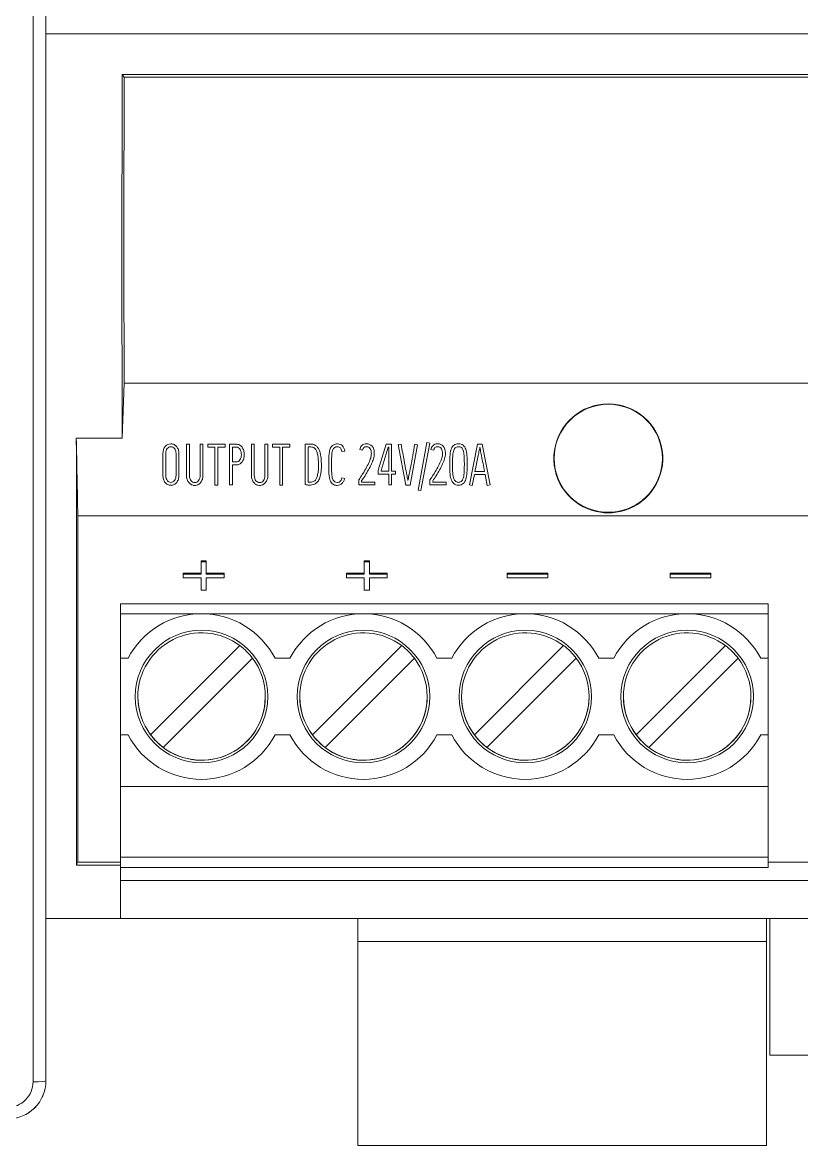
# Model space of a CAD drawing. Header units: millimetres. Extents: x 41350 to 54029, y 25852 to 34717.
# Drawn here: x 47003.48 to 47034.04, y 33663.13 to 33707.18 of the extents above; entities that cross this region are included whole.
import ezdxf

# ---------------------------------------------------------------- set-up
doc = ezdxf.new("R2010")
doc.units = ezdxf.units.MM
doc.set_wipeout_variables(frame=1)
for name, color, linetype, lineweight in [('000-PI-Oprema', 30, 'Continuous', 5), ('000-SI-Oprema', 30, 'Continuous', 5), ('SI-ORMAR-Oprema', 30, 'Continuous', 5)]:
    doc.layers.add(name, color=color, linetype=linetype, lineweight=lineweight)

# ---------------------------------------------------------------- blocks, each defined once
blk = doc.blocks.new('sie_red1200')
blk.add_wipeout([(79772.309, 29415.963), (79772.309, 29280.971), (79817.309, 29280.971), (79817.301, 29415.963)]).dxf.layer = 'SI-ORMAR-Oprema'
at = {"layer": 'SI-ORMAR-Oprema'}
for p, q in [((79816.809, 29282.422), (79816.809, 29414.504)), ((79817.309, 29414.463), (79817.309, 29282.463)), ((79817.509, 29296.463), (79817.309, 29296.463)), ((79817.509, 29291.463), (79817.509, 29296.463)), ((79817.509, 29291.463), (79817.309, 29291.463))]:
    blk.add_line(p, q, dxfattribs=at)
for centre, radius, start, end in [((79815.809, 29282.463), 1.5, 270, 0), ((79815.808, 29282.421), 1, 270.0173, 0.0185), ((79815.809, 29282.463), 1.5, 334.0528, 345.646), ((79815.809, 29282.463), 1.5, 311.9096, 319.1703), ((79815.809, 29282.463), 1.5, 300.6998, 305.7744)]:
    blk.add_arc(centre, radius, start, end, dxfattribs=at)
blk.add_ellipse((79816.809, 29282.463), major_axis=(0.5, 0), ratio=0.082552, start_param=4.712389, end_param=6.283185, dxfattribs=at)
blk = doc.blocks.new('SITOP PSU8200')
at = {"layer": '000-PI-Oprema'}
for p, q in [((28.27, -0.9), (12.24, -0.9)), ((12.24, -8.9), (12.24, -0.9)), ((28.27, -0.9), (28.27, -8.9)), ((28.4, -5.35), (77.6, -5.35)), ((28.4, -5.35), (28.4, -5.35)), ((77.6, -5.35), (28.4, -5.35)), ((12.24, -8.9), (12.24, -8.9)), ((12.24, -8.9), (28.27, -8.9)), ((12.24, -8.9), (28.27, -8.9)), ((13.03, -8.9), (13.177, -8.9)), ((13.176, -8.9), (15.904, -8.9)), ((13.177, -8.9), (15.903, -8.9)), ((15.903, -8.9), (16.05, -8.9)), ((16.84, -8.9), (16.987, -8.9)), ((16.986, -8.9), (19.714, -8.9)), ((16.987, -8.9), (19.713, -8.9)), ((19.713, -8.9), (19.86, -8.9)), ((20.65, -8.9), (20.797, -8.9)), ((20.796, -8.9), (23.524, -8.9)), ((20.797, -8.9), (23.523, -8.9)), ((23.523, -8.9), (23.67, -8.9)), ((24.46, -8.9), (24.607, -8.9)), ((24.606, -8.9), (27.334, -8.9)), ((24.607, -8.9), (27.333, -8.9)), ((27.333, -8.9), (27.48, -8.9)), ((28.27, -8.9), (28.27, -8.9))]:
    blk.add_line(p, q, dxfattribs=at)
blk.add_wipeout([(0, 125), (90, 125), (90, 0), (0, 0)]).dxf.layer = '000-PI-Oprema'
for p, q in [((0, 121.75), (0, 34.7)), ((0, 34.7), (0, 0)), ((90, 34.7), (0, 34.7)), ((2.995, 33.113), (87.005, 33.113)), ((3.07, 33.008), (2.995, 33.113)), ((86.93, 33.008), (3.07, 33.008)), ((3.07, 21.008), (2.995, 18.839)), ((3.07, 21.008), (86.93, 21.008)), ((1.195, 18.839), (2.995, 18.839)), ((5.517, 18.607), (5.63, 18.607)), ((6.051, 18.607), (6.163, 18.607)), ((6.163, 18.607), (6.163, 17.392)), ((6.351, 18.603), (7.031, 18.603)), ((6.351, 18.49), (6.351, 18.603)), ((7.031, 18.603), (7.031, 18.49)), ((7.206, 17.01), (7.206, 18.61)), ((8.062, 18.607), (8.175, 18.607)), ((8.596, 18.607), (8.708, 18.607)), ((8.708, 18.607), (8.708, 17.392)), ((8.896, 18.603), (9.576, 18.603)), ((8.896, 18.49), (8.896, 18.603)), ((9.576, 18.603), (9.576, 18.49)), ((10.171, 17.021), (10.171, 18.612)), ((13.034, 17.596), (13.347, 18.607)), ((13.347, 18.607), (13.563, 18.607)), ((13.563, 18.607), (13.563, 17.547)), ((13.824, 18.59), (13.935, 18.612)), ((14.119, 17.007), (13.824, 18.59)), ((14.584, 18.589), (14.285, 17.007)), ((14.473, 18.61), (14.584, 18.589)), ((14.599, 16.808), (14.951, 18.671)), ((15.057, 18.649), (14.705, 16.788)), ((14.951, 18.671), (15.057, 18.649)), ((16.613, 17.016), (16.936, 18.605)), ((16.936, 18.605), (17.12, 18.605)), ((17.12, 18.605), (17.427, 17.012)), ((6.63, 18.49), (6.351, 18.49)), ((6.63, 18.49), (6.351, 18.49)), ((6.63, 17.003), (6.63, 18.49)), ((7.031, 18.49), (6.743, 18.49)), ((6.743, 18.49), (6.743, 17.003)), ((7.031, 18.49), (6.743, 18.49)), ((7.318, 18.497), (7.318, 17.91)), ((9.175, 18.49), (8.896, 18.49)), ((9.175, 18.49), (8.896, 18.49)), ((9.175, 17.003), (9.175, 18.49)), ((9.576, 18.49), (9.288, 18.49)), ((9.288, 18.49), (9.288, 17.003)), ((9.576, 18.49), (9.288, 18.49)), ((10.284, 18.499), (10.284, 17.118)), ((11.722, 18.333), (11.612, 18.318)), ((11.722, 18.333), (11.612, 18.318)), ((12.426, 18.375), (12.315, 18.401)), ((12.426, 18.375), (12.315, 18.401)), ((13.431, 18.494), (13.147, 17.58)), ((13.45, 18.494), (13.431, 18.494)), ((13.45, 18.494), (13.431, 18.494)), ((13.45, 17.547), (13.45, 18.494)), ((15.219, 18.375), (15.108, 18.401)), ((15.219, 18.375), (15.108, 18.401)), ((7.318, 17.797), (7.318, 17.01)), ((16.867, 17.707), (16.832, 17.539)), ((11.612, 17.286), (11.722, 17.259)), ((12.276, 17.209), (12.284, 17.224)), ((12.276, 17.01), (12.276, 17.209)), ((13.034, 17.435), (13.034, 17.596)), ((13.451, 17.435), (13.034, 17.435)), ((13.451, 17.435), (13.034, 17.435)), ((13.147, 17.58), (13.147, 17.547)), ((13.147, 17.547), (13.45, 17.547)), ((13.451, 17.01), (13.451, 17.435)), ((13.563, 17.547), (13.71, 17.547)), ((13.71, 17.435), (13.563, 17.435)), ((13.563, 17.435), (13.563, 17.01)), ((13.71, 17.435), (13.563, 17.435)), ((13.71, 17.547), (13.71, 17.435)), ((15.068, 17.209), (15.077, 17.224)), ((15.068, 17.01), (15.068, 17.209)), ((16.81, 17.426), (16.724, 16.992)), ((17.23, 17.426), (16.81, 17.426)), ((17.23, 17.426), (16.81, 17.426)), ((16.832, 17.539), (17.208, 17.539)), ((17.317, 16.99), (17.23, 17.426)), ((6.743, 17.003), (6.63, 17.003)), ((6.743, 17.003), (6.63, 17.003)), ((7.318, 17.01), (7.206, 17.01)), ((7.318, 17.01), (7.206, 17.01)), ((9.288, 17.003), (9.175, 17.003)), ((9.288, 17.003), (9.175, 17.003)), ((10.217, 17.012), (10.171, 17.021)), ((10.217, 17.012), (10.171, 17.021)), ((12.911, 17.01), (12.276, 17.01)), ((12.911, 17.01), (12.276, 17.01)), ((12.388, 17.173), (12.388, 17.122)), ((12.388, 17.122), (12.911, 17.122)), ((12.911, 17.122), (12.911, 17.01)), ((13.563, 17.01), (13.451, 17.01)), ((13.563, 17.01), (13.451, 17.01)), ((14.285, 17.007), (14.119, 17.007)), ((14.285, 17.007), (14.119, 17.007)), ((14.705, 16.788), (14.599, 16.808)), ((14.705, 16.788), (14.599, 16.808)), ((15.703, 17.01), (15.068, 17.01)), ((15.703, 17.01), (15.068, 17.01)), ((15.181, 17.173), (15.181, 17.122)), ((15.181, 17.122), (15.703, 17.122)), ((15.703, 17.122), (15.703, 17.01)), ((16.724, 16.992), (16.613, 17.016)), ((16.724, 16.992), (16.613, 17.016)), ((17.427, 17.012), (17.317, 16.99)), ((17.427, 17.012), (17.317, 16.99)), ((1.254, 2.217), (1.254, 15.8)), ((88.746, 15.8), (1.254, 15.8)), ((6.09, 13.998), (6.09, 14.034)), ((6.09, 14.034), (6.29, 14.034)), ((6.09, 13.998), (6.29, 13.998)), ((6.09, 13.51), (6.09, 13.998)), ((6.29, 13.998), (6.29, 14.034)), ((6.29, 13.998), (6.29, 13.51)), ((12.49, 13.998), (12.49, 14.034)), ((12.49, 14.034), (12.69, 14.034)), ((12.49, 13.51), (12.49, 13.998)), ((12.49, 13.998), (12.69, 13.998)), ((12.69, 13.998), (12.69, 14.034)), ((12.69, 13.998), (12.69, 13.51)), ((5.39, 13.546), (6.09, 13.546)), ((5.39, 13.51), (5.39, 13.546)), ((5.39, 13.371), (5.39, 13.51)), ((5.39, 13.51), (6.09, 13.51)), ((6.09, 13.371), (5.39, 13.371)), ((6.09, 12.886), (6.09, 13.371)), ((6.29, 13.546), (6.99, 13.546)), ((6.29, 13.51), (6.99, 13.51)), ((6.29, 13.371), (6.29, 12.886)), ((6.99, 13.371), (6.29, 13.371)), ((6.99, 13.51), (6.99, 13.546)), ((6.99, 13.51), (6.99, 13.371)), ((11.79, 13.546), (12.49, 13.546)), ((11.79, 13.51), (11.79, 13.546)), ((11.79, 13.371), (11.79, 13.51)), ((11.79, 13.51), (12.49, 13.51)), ((12.49, 13.371), (11.79, 13.371)), ((12.49, 12.886), (12.49, 13.371)), ((12.69, 13.546), (13.39, 13.546)), ((12.69, 13.51), (13.39, 13.51)), ((12.69, 13.371), (12.69, 12.886)), ((13.39, 13.371), (12.69, 13.371)), ((13.39, 13.51), (13.39, 13.546)), ((13.39, 13.51), (13.39, 13.371)), ((18.09, 13.51), (18.09, 13.546)), ((18.09, 13.546), (19.69, 13.546)), ((18.09, 13.371), (18.09, 13.51)), ((18.09, 13.51), (19.69, 13.51)), ((19.69, 13.371), (18.09, 13.371)), ((19.69, 13.51), (19.69, 13.546)), ((19.69, 13.51), (19.69, 13.371)), ((24.49, 13.51), (24.49, 13.546)), ((24.49, 13.546), (26.09, 13.546)), ((24.49, 13.371), (24.49, 13.51)), ((24.49, 13.51), (26.09, 13.51)), ((26.09, 13.371), (24.49, 13.371)), ((26.09, 13.51), (26.09, 13.546)), ((26.09, 13.51), (26.09, 13.371)), ((6.29, 12.886), (6.09, 12.886)), ((12.69, 12.886), (12.49, 12.886)), ((2.933, 10.21), (2.933, 12.35)), ((2.933, 12.35), (28.333, 12.35)), ((28.333, 12.35), (28.333, 10.21)), ((6.108, 11.96), (2.933, 11.96)), ((12.458, 11.96), (6.108, 11.96)), ((18.808, 11.96), (12.458, 11.96)), ((25.158, 11.96), (18.808, 11.96)), ((28.333, 11.96), (25.158, 11.96)), ((4.11, 7.207), (7.611, 10.708)), ((13.961, 10.708), (10.46, 7.207)), ((16.81, 7.207), (20.311, 10.708)), ((26.661, 10.708), (23.16, 7.207)), ((3.225, 10.21), (2.933, 10.21)), ((2.933, 10.21), (2.933, 7.21)), ((8.106, 10.213), (4.605, 6.712)), ((9.575, 10.21), (8.991, 10.21)), ((14.456, 10.213), (10.955, 6.712)), ((15.925, 10.21), (15.341, 10.21)), ((20.806, 10.213), (17.305, 6.712)), ((22.275, 10.21), (21.691, 10.21)), ((27.156, 10.213), (23.655, 6.712)), ((28.333, 10.21), (28.041, 10.21)), ((28.333, 10.21), (28.333, 7.21)), ((3.225, 7.21), (2.933, 7.21)), ((2.933, 7.21), (2.933, 7.21)), ((3.225, 7.21), (2.933, 7.21)), ((2.933, 6.475), (2.933, 7.21)), ((3.225, 7.21), (3.225, 7.21)), ((4.11, 7.207), (4.11, 7.207)), ((9.575, 7.21), (8.991, 7.21)), ((8.991, 7.21), (8.991, 7.21)), ((8.991, 7.21), (9.575, 7.21)), ((9.575, 7.21), (9.575, 7.21)), ((10.46, 7.207), (10.46, 7.207)), ((15.925, 7.21), (15.341, 7.21)), ((15.341, 7.21), (15.341, 7.21)), ((15.341, 7.21), (15.925, 7.21)), ((15.925, 7.21), (15.925, 7.21)), ((16.81, 7.207), (16.81, 7.207)), ((22.275, 7.21), (21.691, 7.21)), ((21.691, 7.21), (21.691, 7.21)), ((21.691, 7.21), (22.275, 7.21)), ((22.275, 7.21), (22.275, 7.21)), ((23.16, 7.207), (23.16, 7.207)), ((28.333, 7.21), (28.041, 7.21)), ((28.041, 7.21), (28.041, 7.21)), ((28.041, 7.21), (28.333, 7.21)), ((28.333, 7.21), (28.333, 7.21)), ((28.333, 7.21), (28.333, 6.475)), ((4.605, 6.712), (4.605, 6.712)), ((10.955, 6.712), (10.955, 6.712)), ((17.305, 6.712), (17.305, 6.712)), ((23.655, 6.712), (23.655, 6.712)), ((2.933, 6.475), (2.933, 5.181)), ((28.333, 6.475), (28.333, 5.181)), ((2.933, 5.181), (2.933, 2.41)), ((28.333, 5.181), (2.933, 5.181)), ((28.333, 5.181), (28.333, 2.41)), ((2.933, 2.217), (1.254, 2.217)), ((2.933, 2.01), (2.933, 2.41)), ((2.933, 2.41), (28.333, 2.41)), ((28.333, 2.41), (28.333, 2.01)), ((67.893, 2.217), (28.333, 2.217)), ((2.933, 2.103), (1.2, 2.103)), ((28.333, 2.01), (2.933, 2.01)), ((2.933, 1.999), (2.933, 0)), ((3.433, 2.01), (8.983, 2.01)), ((3.433, 2.01), (3.433, 2.01)), ((8.983, 2.01), (8.983, 2.01)), ((9.583, 2.01), (15.133, 2.01)), ((9.583, 2.01), (9.583, 2.01)), ((15.133, 2.01), (15.133, 2.01)), ((16.133, 2.01), (21.683, 2.01)), ((16.133, 2.01), (16.133, 2.01)), ((21.683, 2.01), (21.683, 2.01)), ((22.283, 2.01), (27.833, 2.01)), ((22.283, 2.01), (22.283, 2.01)), ((27.833, 2.01), (27.833, 2.01)), ((28.333, 2.01), (28.333, 2.01)), ((2.934, 1.5), (86.942, 1.5)), ((0, 0), (2.933, 0)), ((3.9, 0), (0, 0)), ((2.933, 0), (2.933, 0)), ((2.933, 0), (86.943, 0)), ((12.241, 0), (3.9, 0)), ((12.24, -0.9), (12.24, 0)), ((28.27, 0), (28.27, -0.9)), ((86.1, 0), (28.271, 0)), ((28.4, -5.35), (28.4, 0))]:
    blk.add_line(p, q, dxfattribs=at)
for centre, radius, start, end in [((22.063, 18.053), 2.137, 286.8172, 253.1828), ((22.063, 18.053), 2.122, 0, 180), ((22.063, 18.053), 2.122, 180, 226.7948), ((22.063, 18.053), 2.122, 313.2052, 0), ((22.063, 18.053), 2.137, 253.1828, 286.8172), ((6.108, 8.71), 3.25, 90, 152.5136), ((6.108, 8.71), 3.25, 27.4864, 90), ((12.458, 8.71), 3.25, 90, 152.5136), ((12.458, 8.71), 3.25, 27.4864, 90), ((18.808, 8.71), 3.25, 90, 152.5136), ((18.808, 8.71), 3.25, 27.4864, 90), ((25.158, 8.71), 3.25, 90, 152.5136), ((25.158, 8.71), 3.25, 27.4864, 90), ((6.108, 8.71), 2.6, 0, 180), ((6.108, 8.71), 2.6, 0, 180), ((6.108, 8.71), 2.5, 53.0478, 180), ((12.458, 8.71), 2.6, 0, 180), ((12.458, 8.71), 2.6, 0, 180), ((12.458, 8.71), 2.5, 53.0478, 180), ((18.808, 8.71), 2.6, 0, 180), ((18.808, 8.71), 2.6, 0, 180), ((18.808, 8.71), 2.5, 53.0478, 180), ((25.158, 8.71), 2.6, 0, 180), ((25.158, 8.71), 2.6, 0, 180), ((25.158, 8.71), 2.5, 53.0478, 180), ((6.108, 8.71), 2.5, 36.9522, 53.0478), ((12.458, 8.71), 2.5, 36.9522, 53.0478), ((18.808, 8.71), 2.5, 36.9522, 53.0478), ((25.158, 8.71), 2.5, 36.9522, 53.0478), ((6.108, 8.71), 2.5, 0, 36.9522), ((12.458, 8.71), 2.5, 0, 36.9522), ((18.808, 8.71), 2.5, 0, 36.9522), ((25.158, 8.71), 2.5, 0, 36.9522), ((6.108, 8.71), 2.6, 180, 0), ((6.108, 8.71), 2.5, 180, 0), ((6.108, 8.71), 2.5, 180, 216.9522), ((6.108, 8.71), 2.5, 233.0478, 0), ((12.458, 8.71), 2.6, 180, 0), ((12.458, 8.71), 2.5, 180, 0), ((12.458, 8.71), 2.5, 180, 216.9522), ((12.458, 8.71), 2.5, 233.0478, 0), ((18.808, 8.71), 2.6, 180, 0), ((18.808, 8.71), 2.5, 180, 0), ((18.808, 8.71), 2.5, 180, 216.9522), ((18.808, 8.71), 2.5, 233.0478, 0), ((25.158, 8.71), 2.6, 180, 0), ((25.158, 8.71), 2.5, 180, 216.9522), ((25.158, 8.71), 2.5, 180, 0), ((25.158, 8.71), 2.5, 233.0478, 0), ((6.108, 8.71), 3.25, 207.4864, 332.5136), ((6.108, 8.71), 3.25, 207.4864, 332.5136), ((6.108, 8.71), 2.5, 216.9522, 233.0478), ((12.458, 8.71), 3.25, 207.4864, 332.5136), ((12.458, 8.71), 3.25, 207.4864, 332.5136), ((12.458, 8.71), 2.5, 216.9522, 233.0478), ((18.808, 8.71), 3.25, 207.4864, 332.5136), ((18.808, 8.71), 3.25, 207.4864, 332.5136), ((18.808, 8.71), 2.5, 216.9522, 233.0478), ((25.158, 8.71), 3.25, 207.4864, 332.5136), ((25.158, 8.71), 3.25, 207.4864, 332.5136), ((25.158, 8.71), 2.5, 216.9522, 233.0478)]:
    blk.add_arc(centre, radius, start, end, dxfattribs=at)
for major_axis, start_param, end_param in [((6.922, 200), 2.244666, 2.339635), ((6.87, 198.5), 2.251379, 2.33177)]:
    blk.add_ellipse((13.465, 157.703), major_axis=major_axis, ratio=0.039352, start_param=start_param, end_param=end_param, dxfattribs=at)
for points, knots in [([(1.195, 18.839), (1.196, 15.855), (1.197, 12.968), (1.198, 7.39), (1.199, 4.698), (1.2, 2.103)], [0, 0, 0, 0, 0.5, 0.5, 1, 1, 1, 1]), ([(4.904, 18.621), (4.95, 18.621), (4.993, 18.611), (5.071, 18.573), (5.104, 18.546), (5.16, 18.476), (5.182, 18.436), (5.213, 18.343), (5.221, 18.292), (5.221, 17.956), (5.221, 17.674), (5.221, 17.335), (5.213, 17.282), (5.182, 17.186), (5.16, 17.145), (5.104, 17.076), (5.071, 17.048), (4.993, 17.009), (4.95, 16.999), (4.859, 16.999), (4.817, 17.008), (4.74, 17.047), (4.706, 17.074), (4.651, 17.144), (4.629, 17.186), (4.598, 17.282), (4.59, 17.335), (4.59, 17.674), (4.59, 17.956), (4.59, 18.354), (4.621, 18.449), (4.744, 18.587), (4.817, 18.621), (4.904, 18.621)], [0, 0, 0, 0, 0.036875, 0.036875, 0.073998, 0.073998, 0.110952, 0.110952, 0.148216, 0.148216, 0.341042, 0.341042, 0.380302, 0.380302, 0.419485, 0.419485, 0.458848, 0.458848, 0.497951, 0.497951, 0.537054, 0.537054, 0.576423, 0.576423, 0.615616, 0.615616, 0.65481, 0.65481, 0.847307, 0.847307, 0.9268, 0.9268, 1, 1, 1, 1]), ([(4.904, 17.111), (4.963, 17.111), (5.012, 17.136), (5.089, 17.237), (5.108, 17.305), (5.108, 17.674), (5.108, 17.956), (5.108, 18.32), (5.089, 18.386), (5.014, 18.483), (4.965, 18.508), (4.847, 18.508), (4.799, 18.484), (4.722, 18.386), (4.703, 18.32), (4.703, 17.956), (4.703, 17.674), (4.703, 17.298), (4.725, 17.226), (4.769, 17.176)], [0, 0, 0, 0, 0.077061, 0.077061, 0.153883, 0.153883, 0.40215, 0.40215, 0.474973, 0.474973, 0.547494, 0.547494, 0.616524, 0.616524, 0.685615, 0.685615, 0.921155, 0.921155, 1, 1, 1, 1]), ([(6.163, 17.392), (6.163, 17.333), (6.155, 17.279), (6.121, 17.18), (6.098, 17.138), (6.041, 17.067), (6.007, 17.04), (5.928, 17.001), (5.886, 16.992), (5.795, 16.992), (5.752, 17.001), (5.674, 17.04), (5.64, 17.067), (5.583, 17.138), (5.56, 17.18), (5.525, 17.279), (5.517, 17.333), (5.517, 17.797), (5.517, 18.202), (5.517, 18.607)], [0, 0, 0, 0, 0.067036, 0.067036, 0.134602, 0.134602, 0.202168, 0.202168, 0.270188, 0.270188, 0.338208, 0.338208, 0.405774, 0.405774, 0.473038, 0.473038, 0.540043, 0.540043, 1, 1, 1, 1]), ([(5.63, 18.607), (5.63, 18.202), (5.63, 17.797), (5.63, 17.343), (5.636, 17.301), (5.661, 17.229), (5.678, 17.199), (5.697, 17.175)], [0, 0, 0, 0, 0.8047, 0.8047, 0.90196, 0.90196, 1, 1, 1, 1]), ([(5.765, 17.122), (5.79, 17.11), (5.815, 17.105), (5.904, 17.105), (5.954, 17.132), (6.031, 17.239), (6.051, 17.308), (6.051, 17.797), (6.051, 18.202), (6.051, 18.607)], [0, 0, 0, 0, 0.054453, 0.054453, 0.193062, 0.193062, 0.332067, 0.332067, 1, 1, 1, 1]), ([(7.206, 18.61), (7.293, 18.61), (7.38, 18.61), (7.513, 18.61), (7.555, 18.599), (7.594, 18.577)], [0, 0, 0, 0, 0.655818, 0.655818, 1, 1, 1, 1]), ([(7.594, 18.577), (7.633, 18.556), (7.667, 18.527), (7.723, 18.453), (7.744, 18.409), (7.775, 18.307), (7.783, 18.253), (7.783, 18.138), (7.775, 18.085), (7.745, 17.988), (7.723, 17.945), (7.666, 17.875), (7.633, 17.847), (7.555, 17.807), (7.513, 17.797), (7.417, 17.797), (7.368, 17.797), (7.318, 17.797)], [0, 0, 0, 0, 0.124512, 0.124512, 0.248499, 0.248499, 0.372705, 0.372705, 0.496911, 0.496911, 0.620133, 0.620133, 0.743908, 0.743908, 0.866867, 0.866867, 1, 1, 1, 1]), ([(8.708, 17.392), (8.708, 17.333), (8.7, 17.279), (8.666, 17.18), (8.643, 17.138), (8.585, 17.067), (8.551, 17.04), (8.473, 17.001), (8.431, 16.992), (8.339, 16.992), (8.297, 17.001), (8.219, 17.04), (8.185, 17.067), (8.127, 17.138), (8.105, 17.18), (8.07, 17.279), (8.062, 17.333), (8.062, 17.797), (8.062, 18.202), (8.062, 18.607)], [0, 0, 0, 0, 0.067036, 0.067036, 0.134602, 0.134602, 0.202168, 0.202168, 0.270188, 0.270188, 0.338208, 0.338208, 0.405774, 0.405774, 0.473038, 0.473038, 0.540043, 0.540043, 1, 1, 1, 1]), ([(8.175, 18.607), (8.175, 18.202), (8.175, 17.797), (8.175, 17.343), (8.181, 17.301), (8.206, 17.229), (8.222, 17.199), (8.242, 17.175)], [0, 0, 0, 0, 0.8047, 0.8047, 0.90196, 0.90196, 1, 1, 1, 1]), ([(8.31, 17.122), (8.335, 17.11), (8.36, 17.105), (8.449, 17.105), (8.499, 17.132), (8.576, 17.239), (8.596, 17.308), (8.596, 17.797), (8.596, 18.202), (8.596, 18.607)], [0, 0, 0, 0, 0.054453, 0.054453, 0.193062, 0.193062, 0.332067, 0.332067, 1, 1, 1, 1]), ([(10.419, 18.612), (10.504, 18.607), (10.573, 18.578), (10.677, 18.472), (10.716, 18.406), (10.771, 18.245), (10.788, 18.156), (10.805, 17.961), (10.808, 17.867), (10.808, 17.654), (10.801, 17.551), (10.773, 17.382), (10.755, 17.311), (10.705, 17.197), (10.677, 17.152), (10.612, 17.086), (10.578, 17.061), (10.507, 17.027), (10.471, 17.016), (10.396, 17.007), (10.359, 17.005), (10.294, 17.005), (10.27, 17.006), (10.231, 17.011), (10.22, 17.012), (10.217, 17.012)], [0, 0, 0, 0, 0.070007, 0.070007, 0.140448, 0.140448, 0.210803, 0.210803, 0.28141, 0.28141, 0.374802, 0.374802, 0.468543, 0.468543, 0.562479, 0.562479, 0.657344, 0.657344, 0.751173, 0.751173, 0.844909, 0.844909, 0.922455, 0.922455, 1, 1, 1, 1]), ([(10.249, 18.613), (10.274, 18.614), (10.296, 18.614), (10.338, 18.614), (10.357, 18.614), (10.373, 18.613)], [0, 0, 0, 0, 0.5, 0.5, 1, 1, 1, 1]), ([(10.44, 18.498), (10.414, 18.501), (10.387, 18.503), (10.346, 18.503), (10.333, 18.503), (10.32, 18.502)], [0, 0, 0, 0, 0.679688, 0.679688, 1, 1, 1, 1]), ([(11.38, 16.996), (11.362, 16.998), (11.343, 17.001), (11.305, 17.013), (11.285, 17.023), (11.243, 17.049), (11.224, 17.068), (11.17, 17.14), (11.142, 17.208), (11.105, 17.382), (11.096, 17.492), (11.096, 17.761), (11.096, 17.898), (11.096, 18.19), (11.112, 18.313), (11.175, 18.488), (11.226, 18.551), (11.295, 18.587)], [0, 0, 0, 0, 0.070119, 0.070119, 0.140238, 0.140238, 0.21114, 0.21114, 0.357292, 0.357292, 0.503965, 0.503965, 0.654574, 0.654574, 0.827005, 0.827005, 1, 1, 1, 1]), ([(11.612, 18.318), (11.6, 18.382), (11.581, 18.43), (11.529, 18.49), (11.491, 18.506), (11.353, 18.506), (11.292, 18.467), (11.225, 18.314), (11.209, 18.195), (11.209, 17.898), (11.209, 17.761), (11.209, 17.532), (11.213, 17.453), (11.229, 17.323), (11.242, 17.27), (11.278, 17.185), (11.301, 17.155), (11.358, 17.116), (11.393, 17.107), (11.452, 17.107), (11.47, 17.109), (11.505, 17.12), (11.522, 17.129), (11.553, 17.155), (11.567, 17.174), (11.594, 17.221), (11.604, 17.251), (11.612, 17.286)], [0, 0, 0, 0, 0.077835, 0.077835, 0.155258, 0.155258, 0.291623, 0.291623, 0.428197, 0.428197, 0.54412, 0.54412, 0.623145, 0.623145, 0.702171, 0.702171, 0.781197, 0.781197, 0.860634, 0.860634, 0.895036, 0.895036, 0.930024, 0.930024, 0.965012, 0.965012, 1, 1, 1, 1]), ([(11.441, 18.618), (11.521, 18.618), (11.584, 18.594), (11.679, 18.497), (11.709, 18.426), (11.722, 18.333)], [0, 0, 0, 0, 0.5, 0.5, 1, 1, 1, 1]), ([(12.34, 18.476), (12.35, 18.503), (12.365, 18.528), (12.432, 18.599), (12.497, 18.623), (12.581, 18.623)], [0, 0, 0, 0, 0.313728, 0.313728, 1, 1, 1, 1]), ([(12.727, 18.429), (12.712, 18.454), (12.693, 18.473), (12.644, 18.503), (12.615, 18.51), (12.529, 18.51), (12.493, 18.499), (12.452, 18.453), (12.436, 18.419), (12.426, 18.375)], [0, 0, 0, 0, 0.199444, 0.199444, 0.395807, 0.395807, 0.697904, 0.697904, 1, 1, 1, 1]), ([(12.581, 18.623), (12.669, 18.623), (12.742, 18.592), (12.854, 18.468), (12.882, 18.383), (12.882, 18.264), (12.882, 18.253), (12.882, 18.171), (12.871, 18.101), (12.851, 18.03)], [0, 0, 0, 0, 0.36205, 0.36205, 0.7241, 0.7241, 0.761178, 0.761178, 1, 1, 1, 1]), ([(14.203, 17.178), (14.212, 17.224), (14.225, 17.295), (14.264, 17.49), (14.286, 17.603), (14.337, 17.861), (14.363, 18.001), (14.419, 18.304), (14.446, 18.456), (14.473, 18.61)], [0, 0, 0, 0, 0.250447, 0.250447, 0.500251, 0.500251, 0.750174, 0.750174, 1, 1, 1, 1]), ([(15.133, 18.476), (15.143, 18.503), (15.158, 18.528), (15.225, 18.599), (15.29, 18.623), (15.374, 18.623)], [0, 0, 0, 0, 0.313728, 0.313728, 1, 1, 1, 1]), ([(15.52, 18.429), (15.505, 18.454), (15.486, 18.473), (15.437, 18.503), (15.408, 18.51), (15.322, 18.51), (15.286, 18.499), (15.244, 18.453), (15.229, 18.419), (15.219, 18.375)], [0, 0, 0, 0, 0.199444, 0.199444, 0.395807, 0.395807, 0.697904, 0.697904, 1, 1, 1, 1]), ([(15.374, 18.623), (15.462, 18.623), (15.535, 18.592), (15.647, 18.468), (15.675, 18.383), (15.675, 18.264), (15.675, 18.253), (15.675, 18.171), (15.664, 18.101), (15.643, 18.03)], [0, 0, 0, 0, 0.36205, 0.36205, 0.7241, 0.7241, 0.761178, 0.761178, 1, 1, 1, 1]), ([(15.894, 17.248), (15.87, 17.324), (15.855, 17.41), (15.843, 17.605), (15.841, 17.706), (15.841, 17.825), (15.841, 17.839), (15.841, 17.984), (15.845, 18.098), (15.863, 18.291), (15.88, 18.371), (15.932, 18.498), (15.967, 18.546), (16.057, 18.607), (16.115, 18.623), (16.263, 18.623), (16.324, 18.604), (16.37, 18.566)], [0, 0, 0, 0, 0.117752, 0.117752, 0.23548, 0.23548, 0.251274, 0.251274, 0.398889, 0.398889, 0.546504, 0.546504, 0.693735, 0.693735, 0.840473, 0.840473, 1, 1, 1, 1]), ([(16.37, 18.566), (16.415, 18.529), (16.45, 18.476), (16.497, 18.34), (16.512, 18.259), (16.525, 18.07), (16.529, 17.966), (16.529, 17.839), (16.529, 17.825), (16.529, 17.702), (16.525, 17.598), (16.512, 17.4), (16.498, 17.314), (16.452, 17.166), (16.417, 17.107), (16.326, 17.02), (16.264, 16.999), (16.106, 16.999), (16.044, 17.021), (15.952, 17.113), (15.917, 17.173), (15.894, 17.248)], [0, 0, 0, 0, 0.111513, 0.111513, 0.223667, 0.223667, 0.336233, 0.336233, 0.350129, 0.350129, 0.457884, 0.457884, 0.565615, 0.565615, 0.673479, 0.673479, 0.780962, 0.780962, 0.890675, 0.890675, 1, 1, 1, 1]), ([(16.381, 17.304), (16.398, 17.37), (16.408, 17.446), (16.415, 17.615), (16.416, 17.7), (16.416, 17.807), (16.416, 17.83), (16.416, 17.974), (16.413, 18.076), (16.401, 18.243), (16.39, 18.31), (16.358, 18.415), (16.334, 18.453), (16.272, 18.499), (16.232, 18.51), (16.129, 18.51), (16.086, 18.494), (16.055, 18.461)], [0, 0, 0, 0, 0.104391, 0.104391, 0.208399, 0.208399, 0.236534, 0.236534, 0.385745, 0.385745, 0.534956, 0.534956, 0.683327, 0.683327, 0.832701, 0.832701, 1, 1, 1, 1]), ([(7.619, 18.403), (7.601, 18.431), (7.58, 18.454), (7.53, 18.488), (7.501, 18.497), (7.417, 18.497), (7.368, 18.497), (7.318, 18.497)], [0, 0, 0, 0, 0.28532, 0.28532, 0.574905, 0.574905, 1, 1, 1, 1]), ([(7.318, 17.91), (7.368, 17.91), (7.417, 17.91), (7.529, 17.91), (7.578, 17.937), (7.652, 18.045), (7.67, 18.113), (7.67, 18.233), (7.666, 18.269), (7.648, 18.341), (7.635, 18.374), (7.619, 18.403)], [0, 0, 0, 0, 0.216412, 0.216412, 0.487164, 0.487164, 0.757916, 0.757916, 0.878958, 0.878958, 1, 1, 1, 1]), ([(10.545, 17.171), (10.566, 17.186), (10.585, 17.211), (10.622, 17.282), (10.638, 17.325), (10.665, 17.427), (10.675, 17.484), (10.692, 17.611), (10.696, 17.677), (10.696, 17.751), (10.696, 17.755), (10.696, 17.786), (10.696, 17.821), (10.694, 17.905), (10.691, 17.95), (10.684, 18.046), (10.679, 18.094), (10.664, 18.193), (10.653, 18.24), (10.625, 18.329), (10.608, 18.367), (10.565, 18.436), (10.538, 18.46), (10.507, 18.477)], [0, 0, 0, 0, 0.156074, 0.156074, 0.313863, 0.313863, 0.471653, 0.471653, 0.629546, 0.629546, 0.639629, 0.639629, 0.70013, 0.70013, 0.760175, 0.760175, 0.820219, 0.820219, 0.87988, 0.87988, 0.93994, 0.93994, 1, 1, 1, 1]), ([(12.284, 17.224), (12.324, 17.279), (12.367, 17.344), (12.46, 17.492), (12.505, 17.568), (12.592, 17.723), (12.631, 17.799), (12.701, 17.946), (12.726, 18.01), (12.742, 18.063)], [0, 0, 0, 0, 0.250669, 0.250669, 0.501043, 0.501043, 0.750971, 0.750971, 1, 1, 1, 1]), ([(12.742, 18.063), (12.75, 18.091), (12.756, 18.121), (12.766, 18.184), (12.769, 18.216), (12.769, 18.283), (12.765, 18.315), (12.752, 18.377), (12.742, 18.405), (12.727, 18.429)], [0, 0, 0, 0, 0.24466, 0.24466, 0.489319, 0.489319, 0.746212, 0.746212, 1, 1, 1, 1]), ([(15.077, 17.224), (15.117, 17.279), (15.16, 17.344), (15.253, 17.492), (15.298, 17.568), (15.385, 17.723), (15.424, 17.799), (15.494, 17.946), (15.519, 18.01), (15.535, 18.063)], [0, 0, 0, 0, 0.250669, 0.250669, 0.501043, 0.501043, 0.750971, 0.750971, 1, 1, 1, 1]), ([(15.535, 18.063), (15.543, 18.091), (15.549, 18.121), (15.559, 18.184), (15.562, 18.216), (15.562, 18.283), (15.558, 18.315), (15.545, 18.377), (15.535, 18.405), (15.52, 18.429)], [0, 0, 0, 0, 0.24466, 0.24466, 0.489319, 0.489319, 0.746212, 0.746212, 1, 1, 1, 1]), ([(16.055, 18.461), (16.024, 18.429), (16.001, 18.384), (15.972, 18.269), (15.962, 18.2), (15.955, 18.039), (15.953, 17.95), (15.953, 17.839), (15.953, 17.825), (15.953, 17.722), (15.955, 17.633), (15.961, 17.455), (15.972, 17.375), (15.999, 17.261), (16.012, 17.227), (16.043, 17.177), (16.06, 17.158), (16.077, 17.144)], [0, 0, 0, 0, 0.165732, 0.165732, 0.330367, 0.330367, 0.495003, 0.495003, 0.518704, 0.518704, 0.668025, 0.668025, 0.817887, 0.817887, 0.908519, 0.908519, 1, 1, 1, 1]), ([(17.027, 18.488), (17.024, 18.476), (17.017, 18.446), (16.996, 18.348), (16.984, 18.288), (16.954, 18.143), (16.938, 18.063), (16.903, 17.886), (16.885, 17.797), (16.867, 17.707)], [0, 0, 0, 0, 0.249846, 0.249846, 0.499692, 0.499692, 0.749758, 0.749758, 1, 1, 1, 1]), ([(17.208, 17.539), (17.189, 17.64), (17.169, 17.744), (17.128, 17.957), (17.108, 18.055), (17.073, 18.236), (17.059, 18.313), (17.035, 18.437), (17.028, 18.474), (17.027, 18.488)], [0, 0, 0, 0, 0.249796, 0.249796, 0.50047, 0.50047, 0.750115, 0.750115, 1, 1, 1, 1]), ([(12.851, 18.03), (12.833, 17.974), (12.806, 17.908), (12.736, 17.757), (12.697, 17.681), (12.611, 17.524), (12.566, 17.448), (12.474, 17.297), (12.43, 17.231), (12.388, 17.173)], [0, 0, 0, 0, 0.249932, 0.249932, 0.500746, 0.500746, 0.750763, 0.750763, 1, 1, 1, 1]), ([(14.051, 17.982), (14.083, 17.81), (14.109, 17.669), (14.15, 17.446), (14.167, 17.36), (14.19, 17.241), (14.198, 17.2), (14.203, 17.178)], [0, 0, 0, 0, 0.332128, 0.332128, 0.665365, 0.665365, 1, 1, 1, 1]), ([(15.643, 18.03), (15.626, 17.974), (15.599, 17.908), (15.529, 17.757), (15.49, 17.681), (15.404, 17.524), (15.359, 17.448), (15.266, 17.297), (15.222, 17.231), (15.181, 17.173)], [0, 0, 0, 0, 0.249932, 0.249932, 0.500746, 0.500746, 0.750763, 0.750763, 1, 1, 1, 1]), ([(11.722, 17.259), (11.714, 17.224), (11.7, 17.191), (11.666, 17.127), (11.646, 17.099), (11.597, 17.05), (11.569, 17.031), (11.504, 17.001), (11.468, 16.994), (11.415, 16.994), (11.399, 16.995), (11.38, 16.996)], [0, 0, 0, 0, 0.232376, 0.232376, 0.463767, 0.463767, 0.695158, 0.695158, 0.923789, 0.923789, 1, 1, 1, 1]), ([(16.292, 17.144), (16.31, 17.158), (16.326, 17.177), (16.355, 17.227), (16.369, 17.261), (16.381, 17.304)], [0, 0, 0, 0, 0.503807, 0.503807, 1, 1, 1, 1]), ([(10.284, 17.118), (10.288, 17.118), (10.293, 17.118), (10.315, 17.118), (10.334, 17.118), (10.375, 17.12), (10.397, 17.122), (10.441, 17.128), (10.463, 17.133), (10.484, 17.14)], [0, 0, 0, 0, 0.077235, 0.077235, 0.388058, 0.388058, 0.694029, 0.694029, 1, 1, 1, 1]), ([(16.132, 17.118), (16.15, 17.114), (16.168, 17.111), (16.202, 17.111), (16.219, 17.114), (16.238, 17.118)], [0, 0, 0, 0, 0.52381, 0.52381, 1, 1, 1, 1]), ([(23.516, 16.506), (23.429, 16.425), (23.333, 16.35), (23.176, 16.247), (23.121, 16.215), (23.034, 16.169), (23.005, 16.154), (22.945, 16.126), (22.915, 16.113), (22.822, 16.074), (22.758, 16.051), (22.627, 16.011), (22.56, 15.993), (22.42, 15.965), (22.35, 15.954), (22.209, 15.94), (22.138, 15.936), (22.031, 15.936), (21.995, 15.937), (21.923, 15.94), (21.886, 15.943), (21.779, 15.953), (21.709, 15.964), (21.571, 15.992), (21.504, 16.009), (21.421, 16.035), (21.404, 16.04), (21.372, 16.051), (21.323, 16.068), (21.276, 16.086), (21.183, 16.124), (21.123, 16.152), (21.037, 16.198), (21.009, 16.214), (20.953, 16.246), (20.926, 16.263), (20.847, 16.315), (20.796, 16.351), (20.7, 16.426), (20.654, 16.465), (20.61, 16.506)], [0, 0, 0, 0, 0.125, 0.125, 0.1875, 0.1875, 0.21875, 0.21875, 0.25, 0.25, 0.3125, 0.3125, 0.375, 0.375, 0.4375, 0.4375, 0.5, 0.5, 0.53125, 0.53125, 0.5625, 0.5625, 0.625, 0.625, 0.6875, 0.6875, 0.703125, 0.703125, 0.71875, 0.75, 0.75, 0.8125, 0.8125, 0.84375, 0.84375, 0.875, 0.875, 0.9375, 0.9375, 1, 1, 1, 1])]:
    blk.add_open_spline(points, degree=3, knots=knots, dxfattribs=at)
for points in [[(1.195, 18.839), (1.215, 17.826), (1.235, 16.813), (1.254, 15.8)], [(10.171, 18.612), (10.199, 18.612), (10.225, 18.612), (10.249, 18.613)], [(10.32, 18.502), (10.308, 18.501), (10.295, 18.5), (10.284, 18.499)], [(10.373, 18.613), (10.39, 18.612), (10.406, 18.612), (10.419, 18.612)], [(11.295, 18.587), (11.341, 18.608), (11.39, 18.618), (11.441, 18.618)], [(13.935, 18.612), (13.981, 18.364), (14.019, 18.154), (14.051, 17.982)], [(10.507, 18.477), (10.488, 18.487), (10.466, 18.494), (10.44, 18.498)], [(12.315, 18.401), (12.321, 18.424), (12.329, 18.448), (12.34, 18.476)], [(15.108, 18.401), (15.114, 18.424), (15.122, 18.448), (15.133, 18.476)], [(4.769, 17.176), (4.805, 17.133), (4.85, 17.111), (4.904, 17.111)], [(5.697, 17.175), (5.717, 17.152), (5.74, 17.134), (5.765, 17.122)], [(8.242, 17.175), (8.262, 17.152), (8.285, 17.134), (8.31, 17.122)], [(10.484, 17.14), (10.506, 17.147), (10.526, 17.158), (10.545, 17.171)], [(16.077, 17.144), (16.095, 17.131), (16.113, 17.122), (16.132, 17.118)], [(16.238, 17.118), (16.256, 17.122), (16.274, 17.131), (16.292, 17.144)], [(1.2, 2.103), (1.218, 2.141), (1.236, 2.179), (1.254, 2.217)]]:
    blk.add_open_spline(points, degree=3, dxfattribs=at)

msp = doc.modelspace()

# ---------------------------------------------------------------- block references
msp.add_blockref('sie_red1200', (-32812.912, 4383.206))

# ---------------------------------------------------------------- next in the draw order: block references
at = {"layer": '000-SI-Oprema', "linetype": 'ByBlock', "lineweight": -2, "ltscale": 0.01}
msp.add_blockref('SITOP PSU8200', (47004.397, 33672.028), dxfattribs=at)

doc.saveas('drawing.dxf')
